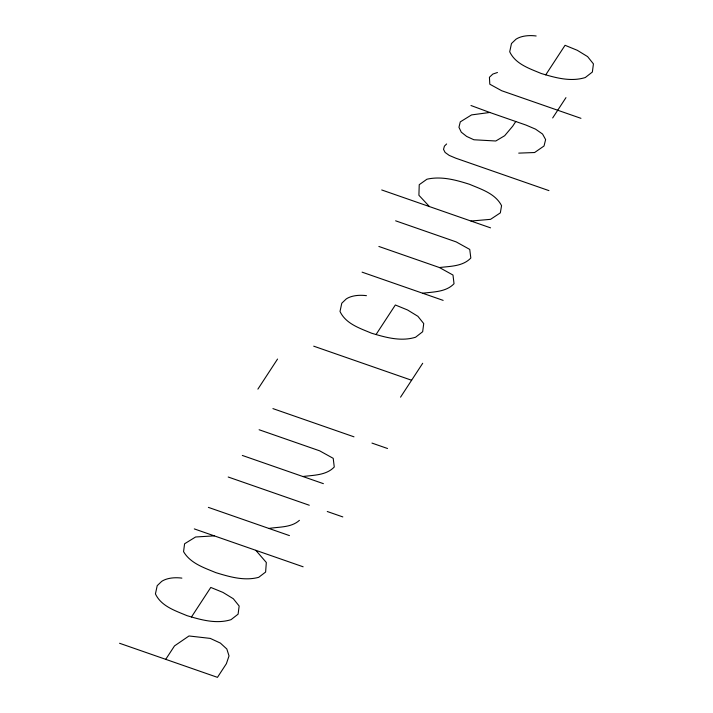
<?xml version="1.0" encoding="UTF-8"?>
<svg xmlns="http://www.w3.org/2000/svg" width="713" height="713" viewBox="0 0 713 713"><rect width="100%" height="100%" fill="white"/><g stroke="black" fill="none" stroke-linecap="round" stroke-linejoin="round"><path stroke-width="1.07" d="M257.892 389.129L277.544 359.058M191.458 617.003L210.781 587.432L223 592.432L233.329 598.751L239.158 606.023L238.097 614.169L231.012 619.677C216.351 624.24 201.111 619.9 186.931 615.631C175.238 610.685 161.254 606.291 155.434 593.911L157.208 585.667L161.691 581.371A26.256 14.715 12.4 0 1 181.886 578.118M376.027 334.557L395.35 304.986L407.569 309.986L417.898 316.305L423.727 323.577L422.666 331.723L415.581 337.231C400.92 341.794 385.68 337.454 371.5 333.185C359.807 328.238 345.823 323.854 340.012 311.465L341.777 303.221L346.26 298.925A26.256 14.715 12.4 0 1 366.455 295.672M545.73 74.865L565.053 45.293L577.272 50.293L587.601 56.612L593.43 63.885L592.369 72.031L585.284 77.539C570.623 82.093 555.382 77.753 541.203 73.492C529.509 68.546 515.526 64.152 509.706 51.764L511.479 43.529L515.962 39.233A26.256 14.715 12.4 0 1 536.158 35.98M515.766 121.513L512.683 126.228L504.67 135.72L495.802 140.996L473.887 139.766L466.65 136.424L461.293 132.181L458.949 127.279L460.277 121.878L471.551 114.909L489.786 112.467L525.962 125.06L535.552 129.151L542.557 134.044L545.623 139.605L544.028 145.996L534.607 152.529L518.725 153.126M165.728 659.338L174.507 645.907L188.998 635.969L210.264 638.402L220.37 643.081L226.823 648.999L229.025 655.898L226.386 663.696L217.465 677.35L119.57 643.269M552.682 117.948L565.953 97.645M400.546 397.177L422.702 363.274M299.415 520.338C291.305 527.736 279.122 526.738 268.935 528.458M446.623 143.964L444.431 146.129L443.522 149.365L445.117 152.448L449.199 155.389L455.785 158.188L548.948 190.621M497.451 72.494L492.808 74.081L489.43 77.271L489.804 84.205L501.676 90.729L580.961 118.331M422.649 293.239C433.37 291.813 446.008 292.143 454.029 283.729L452.987 275.049L439.44 267.544L378.87 246.457M302.882 476.516C313.604 475.099 326.242 475.428 334.263 467.015L333.221 458.334L319.665 450.83L259.104 429.743M439.44 267.544C450.179 266.207 462.826 266.493 470.821 258.035L469.742 249.416L456.195 241.903L395.626 220.816M470.99 221.039L490.562 219.337L500.339 212.866L501.56 205.665C495.303 193.517 481.293 189.302 469.564 184.311C455.865 179.952 441.338 175.942 426.944 179.213L419.235 184.694L418.905 195.273L429.458 206.583M214.283 535.855L195.603 536.987L184.587 543.778L183.562 551.657C190.416 563.341 204.007 567.7 215.807 572.628C229.595 576.844 244.292 581.184 258.685 577.334L265.619 572.058L266.323 562.486L255.815 550.32M381.722 189.961L490.544 227.848M362.088 272.152L443.156 300.378M313.711 346.17L411.606 380.252M272.919 408.602L353.987 436.828M371.963 443.085L387.533 448.504M242.313 455.438L323.381 483.655M228.205 477.015L309.282 505.241M327.258 511.506L342.819 516.925M208.374 507.371L289.442 535.597M194.301 528.903L303.132 566.79M489.786 112.467L470.972 105.515"/></g></svg>
